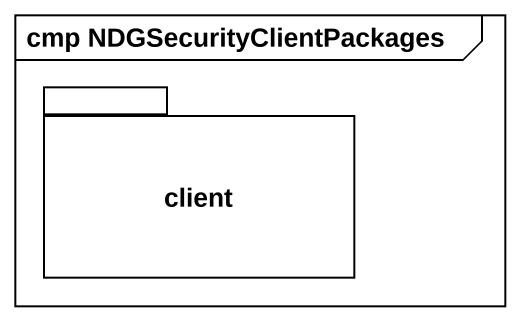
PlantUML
@startuml
mainframe cmp NDGSecurityClientPackages
package client {
}
@enduml
